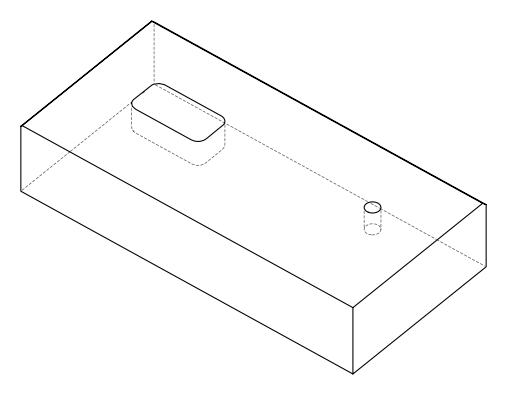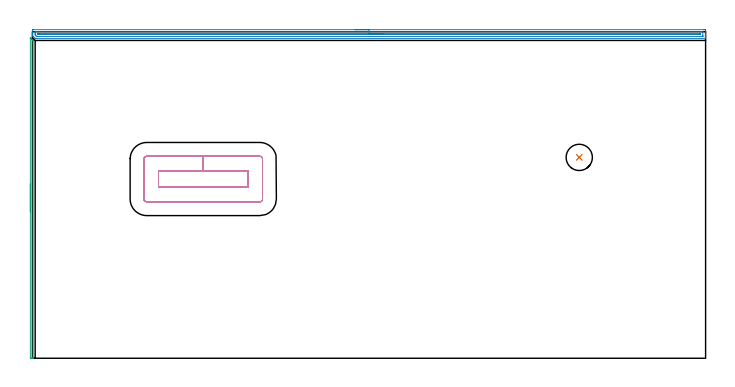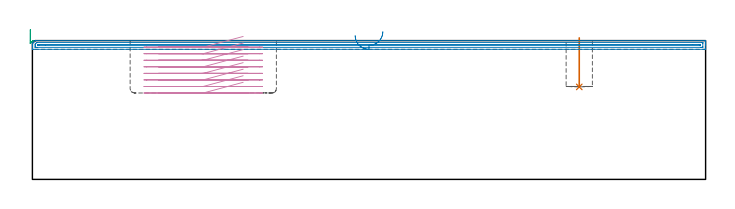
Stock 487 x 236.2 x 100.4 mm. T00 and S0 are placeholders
(PLAN: 4 operations, 2 tool changes, 21.4 min)
(1 INDEXABLE_INSERT_DRILL_BLIND_HOLE_FROM_SOLID | STEP1POCKET | NXT0302_009 | 0.14 min | 9416 mm3)
(2 AREA_MILL | FG_CHAMFER_SURFACE | UGT0205_001 | 11.84 min | 9665 mm3)
(3 AREA_MILL_1 | FG_CHAMFER_SURFACE_1 | UGT0205_001 | 2 min | 460 mm3)
(4 MILL_RECTANGULAR_POCKET | POCKET_RECTANGULAR_STRAIGHT | UGT0201_095 | Follow Part, ap 5, ae 75% | 7.37 min | 206744 mm3)
(TOOL NXT0302_009 | Index. Insert Drill 19mm [880-D1900L25-05] | D19 PA176 FL95 Z2)
(TOOL UGT0205_001 | Chamfer Mill 20 x 3 x 45 deg. | D20 FL50 Z2)
(TOOL UGT0201_095 | End mill 20 mm | D20 R3 FL38 Z4)
(OP 1 INDEXABLE_INSERT_DRILL_BLIND_HOLE_FROM_SOLID)
G17 G21 G94 G90
T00 M6
G54
G17 G0 G90 X395.6 Y145.3 S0 M3
G43 Z110.4 H1
G94 G81 G98 Z66.9 F250. R102.4
G80
M5
M2
(OP 2 AREA_MILL)
G17 G21 G94 G90
T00 M6
G54
G17 G0 G90 X233.5 Y237.7 S1061 M3
G43 Z110.4 H0
Z104.1
G94 G1 X233.538 Z103.228 F250.
X233.652 Z102.363
X233.841 Z101.512
X234.103 Z100.68
X234.437 Z99.874
X234.84 Z99.1
X235.308 Z98.364
X235.84 Z97.672
X236.429 Z97.029
X237.072 Z96.44
X237.764 Z95.908
X238.5 Z95.44
X239.274 Z95.037
X240.08 Z94.703
X240.912 Z94.441
X241.764 Z94.252
X242.628 Z94.138
X243.5 Z94.1
X485.887
X486.387 Y237.698 Z94.102
X486.882 Y237.694 Z94.103
X486.991 Y237.691 Z94.105
X487. Y237.204 Z94.592
Y234.55 Z97.244
Y233.995 Z97.802
Y233.665 Z98.131
Y233.11 Z98.686
Y232.781 Z99.014
Y231.769 Z100.031
X486.992 Y231.419 Z100.372
X486.99 Y231.403 Z100.388
X486.834 Y231.4 Z100.4
X2.399
X1.999 Y231.406 Z100.392
X1.905 Y231.496 Z100.301
X1.506 Y231.894 Z99.906
X0.619 Y232.781 Z99.019
X0.315 Y233.084 Z98.714
X0.175 Y233.223 Z98.573
X0.017 Y233.385 Z98.413
X0.003 Y233.407 Z98.39
X0.001 Y233.444 Z98.354
X0. Y233.457 Z98.342
Y234.55 Z97.244
Y235.764 Z96.033
Y236.319 Z95.475
Y236.926 Z94.869
X0.003 Y237.204 Z94.591
X0.009 Y237.691 Z94.105
X0.118 Y237.694 Z94.103
X0.613 Y237.7 Z94.1
X243.5
Y236.286 Z95.514
X483.708
X484.601 Y236.285 Z95.515
X484.637 Y236.284 Z95.516
X484.99 Y236.268 Z95.532
X484.994 Y236.163 Z95.637
X484.999 Y235.926 Z95.874
X485. Y233.665 Z98.135
X484.999 Y233.272 Z98.528
X484.992 Y232.876 Z98.924
X484.99 Y232.827 Z98.973
X484.974 Y232.821 Z98.979
X484.923 Y232.818 Z98.982
X484.816 Y232.816 Z98.984
X484.601 Y232.814 Z98.986
X484.568
X3.292 Y232.815 Z98.985
X3.257
X3.048 Y232.821 Z98.979
X2.622 Y233.235 Z98.565
X2.399 Y233.454 Z98.346
X2.196 Y233.665 Z98.135
X2.01 Y233.865 Z97.935
X2.004 Y234.057 Z97.743
X2.001 Y234.55 Z97.25
X2. Y234.945 Z96.855
Y235.435 Z96.365
X2.001 Y235.828 Z95.972
X2.008 Y236.224 Z95.576
X2.01 Y236.273 Z95.527
X2.026 Y236.279 Z95.521
X2.077 Y236.282 Z95.518
X2.184 Y236.284 Z95.516
X2.399 Y236.285 Z95.515
X3.258 Y236.286 Z95.514
X243.5
Y234.872 Z96.928
X482.924 Y234.871 Z96.929
X482.963 Y234.87 Z96.93
X482.984 Y234.868 Z96.932
X482.988 Y234.866 Z96.934
X482.992 Y234.854 Z96.946
X482.996 Y234.733 Z97.067
Y234.55 Z97.25
X482.991 Y234.376 Z97.424
X482.969 Y234.235 Z97.565
X482.815 Y234.234 Z97.566
X482.246 Y234.229 Z97.571
X477.636 Y234.228 Z97.572
X5.078 Y234.229 Z97.571
X4.507 Y234.23 Z97.57
X4.185 Y234.234 Z97.566
X4.081 Y234.235 Z97.565
X4.029 Y234.282 Z97.518
X4.01 Y234.316 Z97.484
X4.007 Y234.367 Z97.433
X4.006 Y234.55 Z97.25
X4.009 Y234.724 Z97.076
X4.031 Y234.865 Z96.935
X4.185 Y234.866 Z96.934
X4.754 Y234.871 Z96.929
X9.362 Y234.872 Z96.928
X243.5
X244.372 Z96.966
X245.236 Z97.08
X246.088 Z97.269
X246.92 Z97.532
X247.726 Z97.865
X248.5 Z98.268
X249.236 Z98.737
X249.928 Z99.268
X250.571 Z99.857
X251.16 Z100.501
X251.692 Z101.193
X252.16 Z101.928
X252.563 Z102.702
X252.897 Z103.508
X253.159 Z104.34
X253.348 Z105.192
X253.462 Z106.057
X253.5 Z106.928
G0 Z110.4
M5
M2
(OP 3 AREA_MILL_1)
G17 G21 G94 G90
T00 M6
G54
G17 G0 G90 X-1.5 Y105.95 S1061 M3
G43 Z110.4 H0
Z108.4
G94 G1 Y105.988 Z107.528 F250.
Y106.102 Z106.664
Y106.291 Z105.812
Y106.553 Z104.98
Y106.887 Z104.174
Y107.29 Z103.4
Y107.759 Z102.664
Y108.29 Z101.972
Y108.879 Z101.329
Y109.522 Z100.74
Y110.214 Z100.208
Y110.95 Z99.74
Y111.724 Z99.337
Y112.53 Z99.003
Y113.362 Z98.741
Y114.214 Z98.552
Y115.079 Z98.438
Y115.95 Z98.4
Y231.646
X-1.495 Y231.869 Z98.403
X-1.493 Y231.882 Z98.405
X-1.468 Y231.869 Z98.43
X-1.415 Y231.816 Z98.483
X-1.153 Y231.554 Z98.747
X-0.944 Y231.346 Z98.952
X-0.873 Y231.273 Z99.026
X-0.721 Y231.121 Z99.178
X-0.648 Y231.05 Z99.248
X-0.575 Y230.975 Z99.324
X-0.426 Y230.826 Z99.473
X-0.352 Y230.754 Z99.544
X-0.277 Y230.677 Z99.622
X-0.131 Y230.532 Z99.768
X-0.056 Y230.457 Z99.841
X0.432 Y229.968 Z100.331
X0.494 Y229.904 Z100.392
X0.5 Y229.485 Z100.4
Y0.175
X0.504 Y0.01 Z100.395
X0.457 Y0.007 Z100.348
X0.053 Y0. Z99.953
X-0.229 Z99.67
X-0.944 Z98.951
X-1.302 Z98.595
X-1.491 Y0.002 Z98.405
X-1.497 Y0.18 Z98.403
X-1.5 Y0.459 Z98.4
Y115.95
Y116.822 Z98.438
Y117.687 Z98.552
Y118.538 Z98.741
Y119.37 Z99.003
Y120.176 Z99.337
Y120.95 Z99.74
Y121.686 Z100.208
Y122.378 Z100.74
Y123.021 Z101.329
Y123.611 Z101.972
Y124.142 Z102.664
Y124.61 Z103.4
Y125.013 Z104.174
Y125.347 Z104.98
Y125.609 Z105.812
Y125.798 Z106.664
Y125.912 Z107.528
Y125.95 Z108.4
G0 Z110.4
M5
M2
(OP 4 MILL_RECTANGULAR_POCKET)
G17 G21 G94 G90
T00 M6
G54
G17 G0 G90 X152.477 Y135.6 S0 M3
G43 Z110.4 H0
Z103.4
G94 G1 X123.6 Z95.662 F250.
X91.2 F500.
Y123.7
X156.
Y135.6
X123.6
Y146.1
X82.7
G3 X80.7 Y144.1 R2.
G1 Y115.2
G3 X82.7 Y113.2 R2.
G1 X164.5
G3 X166.5 Y115.2 R2.
G1 Y144.1
G3 X164.5 Y146.1 R2.
G1 X123.6
X122.6
G0 X152.477 Y135.6 Z98.662
G1 X123.6 Z90.925 F250.
X91.2 F500.
Y123.7
X156.
Y135.6
X123.6
Y146.1
X82.7
G3 X80.7 Y144.1 R2.
G1 Y115.2
G3 X82.7 Y113.2 R2.
G1 X164.5
G3 X166.5 Y115.2 R2.
G1 Y144.1
G3 X164.5 Y146.1 R2.
G1 X123.6
X122.6
G0 X152.477 Y135.6 Z93.925
G1 X123.6 Z86.187 F250.
X91.2 F500.
Y123.7
X156.
Y135.6
X123.6
Y146.1
X82.7
G3 X80.7 Y144.1 R2.
G1 Y115.2
G3 X82.7 Y113.2 R2.
G1 X164.5
G3 X166.5 Y115.2 R2.
G1 Y144.1
G3 X164.5 Y146.1 R2.
G1 X123.6
X122.6
G0 X152.477 Y135.6 Z89.187
G1 X123.6 Z81.45 F250.
X91.2 F500.
Y123.7
X156.
Y135.6
X123.6
Y146.1
X82.7
G3 X80.7 Y144.1 R2.
G1 Y115.2
G3 X82.7 Y113.2 R2.
G1 X164.5
G3 X166.5 Y115.2 R2.
G1 Y144.1
G3 X164.5 Y146.1 R2.
G1 X123.6
X122.6
G0 X152.477 Y135.6 Z84.45
G1 X123.6 Z76.712 F250.
X91.2 F500.
Y123.7
X156.
Y135.6
X123.6
Y146.1
X82.7
G3 X80.7 Y144.1 R2.
G1 Y115.2
G3 X82.7 Y113.2 R2.
G1 X164.5
G3 X166.5 Y115.2 R2.
G1 Y144.1
G3 X164.5 Y146.1 R2.
G1 X123.6
X122.6
G0 X152.477 Y135.6 Z79.712
G1 X123.6 Z71.975 F250.
X91.2 F500.
Y123.7
X156.
Y135.6
X123.6
Y146.1
X82.7
G3 X80.7 Y144.1 R2.
G1 Y115.2
G3 X82.7 Y113.2 R2.
G1 X164.5
G3 X166.5 Y115.2 R2.
G1 Y144.1
G3 X164.5 Y146.1 R2.
G1 X123.6
X122.6
G0 X152.477 Y135.6 Z74.975
G1 X123.6 Z67.237 F250.
X91.2 F500.
Y123.7
X156.
Y135.6
X123.6
Y146.1
X82.7
G3 X80.7 Y144.1 R2.
G1 Y115.2
G3 X82.7 Y113.2 R2.
G1 X164.5
G3 X166.5 Y115.2 R2.
G1 Y144.1
G3 X164.5 Y146.1 R2.
G1 X123.6
X122.6
G0 X152.477 Y135.6 Z70.237
G1 X123.6 Z62.5 F250.
X91.2 F500.
Y123.7
X156.
Y135.6
X123.6
Y146.1
X82.7
G3 X80.7 Y144.1 R2.
G1 Y115.2
G3 X82.7 Y113.2 R2.
G1 X164.5
G3 X166.5 Y115.2 R2.
G1 Y144.1
G3 X164.5 Y146.1 R2.
G1 X123.6
X122.6
G0 Z110.4
M5
M2
